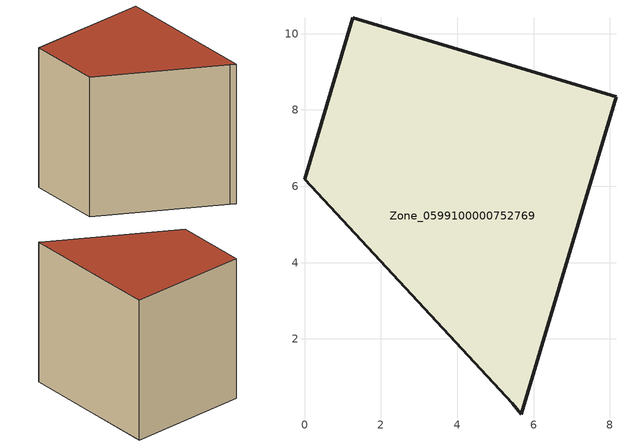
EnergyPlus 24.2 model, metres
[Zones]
Zone_0599100000752769
 floor ground (C_G): 8.16,8.35 5.68,0.04 5.44,0.31 0,6.19 1.26,10.41 z3.58
 wall outside (C_F): 8.16,8.35 1.26,10.41 0,6.19 5.44,0.31 5.68,0.04 8.16,8.35 z3.58:12.69
 roof outside (C_R): 5.68,0.04 8.16,8.35 1.26,10.41 0,6.19 5.44,0.31 z12.69
[BUILDING]
Pand.0599100000752769: North Axis=0; Terrain=City; Loads Convergence Tolerance Value=0.04; Temperature Convergence Tolerance Value=0.4; Solar Distribution=FullExterior; Maximum Number of Warmup Days=25; Minimum Number of Warmup Days=1
[Site:Location]
Rotterdam.The.Hague.AP_ZH_NLD Design_Conditions: Latitude=51.96; Longitude=4.45; Time Zone=1; Elevation=-4.5
[SITE:GROUNDTEMPERATURE:BUILDINGSURFACE]
18, 18, 18, 18, 18, 18, 18, 18, 18, 18, 18, 18
[MATERIAL] Thermal Absorptance=0.9; Solar Absorptance=0.7; Visible Absorptance=0.7
Name | Roughness | Thickness | Conductivity | Density | Specific Heat
G.TI.2006-2014 | MediumSmooth | 0.15 | 0.06 | 540 | 1210
F.TI.2006-2014 | Rough | 0.3 | 0.12 | 1920 | 840
R.TI.2006-2014 | MediumRough | 0.2 | 0.08 | 1500 | 1000
[CONSTRUCTION]
C_G: G.TI.2006-2014
C_F: F.TI.2006-2014
C_R: R.TI.2006-2014
[ZONE]
Zone_0599100000752769: Type=1; Multiplier=1; Ceiling Height=Autocalculate; Volume=Autocalculate; Floor Area=autocalculate; Part of Total Floor Area=Yes
[ZONEINFILTRATION:DESIGNFLOWRATE]
Infil_Zone_0599100000752769: Zone or ZoneList or Space or SpaceList=Zone_0599100000752769; Schedule=AlwaysOn; Design Flow Rate Calculation Method=Flow/Area; Flow Rate per Floor Area=0.0015; Constant Term Coefficient=1; Temperature Term Coefficient=0; Velocity Term Coefficient=0; Velocity Squared Term Coefficient=0
[HVACTEMPLATE:ZONE:IDEALLOADSAIRSYSTEM]
Zone_0599100000752769: Maximum Heating Supply Air Temperature=50; Minimum Cooling Supply Air Temperature=13; Maximum Heating Supply Air Humidity Ratio=0.0156; Minimum Cooling Supply Air Humidity Ratio=0.0077; Heating Limit=NoLimit; Cooling Limit=NoLimit; Dehumidification Control Type=ConstantSensibleHeatRatio; Cooling Sensible Heat Ratio=0.7; Dehumidification Setpoint=60; Humidification Control Type=None; Humidification Setpoint=30; Outdoor Air Method=None; Outdoor Air Flow Rate per Person=0.00944; Outdoor Air Flow Rate per Zone Floor Area=0; Outdoor Air Flow Rate per Zone=0; Demand Controlled Ventilation Type=None; Outdoor Air Economizer Type=NoEconomizer; Heat Recovery Type=None; Sensible Heat Recovery Effectiveness=0.7; Latent Heat Recovery Effectiveness=0.65
[ZONECONTROL:THERMOSTAT]
ThermostatControl_Zone_0599100000752769: Zone or ZoneList=Zone_0599100000752769; Control Type Schedule=DualSetpointControlType; Control 1=Thermostat_Zone_0599100000752769; Temperature Difference Between Cutout And Setpoint=0
[THERMOSTATSETPOINT:DUALSETPOINT]
Thermostat_Zone_0599100000752769: Heating Setpoint Temperature Schedule=HeatingSetpoint_Zone_0599100000752769; Cooling Setpoint Temperature Schedule=CoolingSetpoint_Zone_0599100000752769
[SCHEDULE:COMPACT]
HeatingSetpoint_Zone_0599100000752769: Through: 12/31, For: AllDays, Until: 24:00, 21
CoolingSetpoint_Zone_0599100000752769: Through: 12/31, For: AllDays, Until: 24:00, 24
DualSetpointControlType: Through: 12/31, For: AllDays, Until: 24:00, 4
AlwaysOn: Through: 12/31, For: AllDays, Until: 24:00, 1
